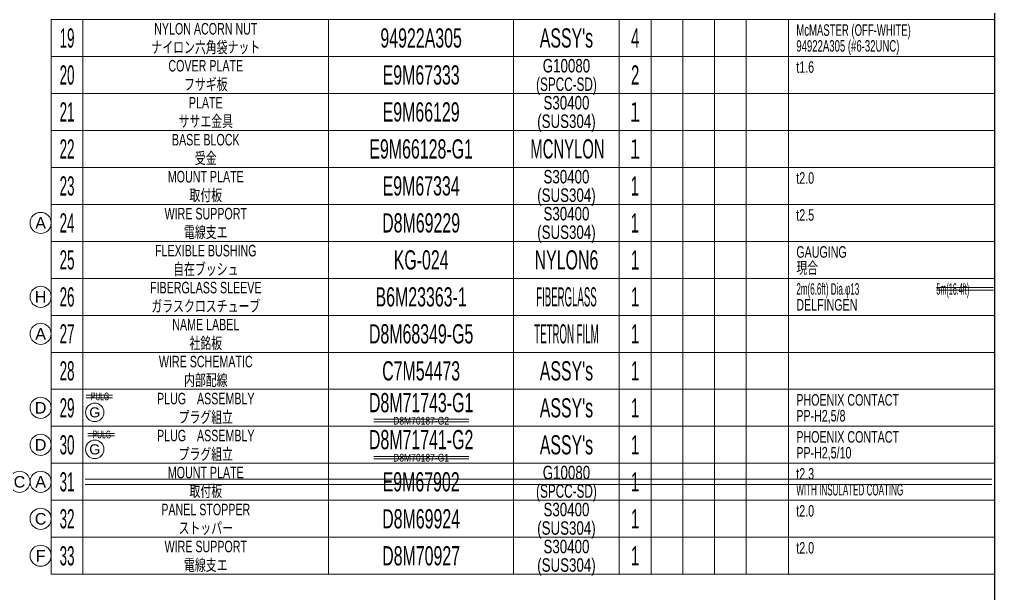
# Model space of a CAD drawing. Header units: millimetres. Extents: x 7 to 587, y 2 to 418.
# Drawn here: x 402.5 to 587, y 165.4 to 274 of the extents above; entities that cross this region are included whole.
import ezdxf
from ezdxf.enums import TextEntityAlignment as Align

# ---------------------------------------------------------------- set-up
doc = ezdxf.new("R2010")
doc.units = ezdxf.units.MM
for name, color, linetype in [('GR1_05', 7, 'Continuous'), ('図面枠C7M', 7, 'Continuous'), ('表題、部品表_02', 7, 'Continuous'), ('表題、部品表_03', 7, 'Continuous')]:
    doc.layers.add(name, color=color, linetype=linetype)
doc.styles.add('HG丸ｺﾞｼｯｸM-PRO', font='')
doc.styles.get('HG丸ｺﾞｼｯｸM-PRO').set_extended_font_data('HG丸ｺﾞｼｯｸM-PRO')

# ---------------------------------------------------------------- blocks, each defined once
blk = doc.blocks.new('BLKF023')
at = {"layer": '図面枠C7M', "color": 2, "linetype": 'Continuous', "lineweight": 25}
blk.add_line((587, 410), (587, 10), dxfattribs=at)
at = {"layer": '図面枠C7M', "color": 4, "linetype": 'Continuous', "lineweight": 13}
for p, q in [((585, 274), (587, 274)), ((585, 267), (587, 267)), ((587, 260), (585, 260)), ((585, 253), (587, 253)), ((585, 246), (587, 246)), ((585, 239), (587, 239)), ((585, 232), (587, 232)), ((585, 225), (587, 225)), ((585, 218), (587, 218)), ((585, 211), (587, 211)), ((585, 204), (587, 204)), ((585, 197), (587, 197)), ((585, 190), (587, 190)), ((585, 183), (587, 183)), ((585, 176), (587, 176)), ((585, 169), (587, 169))]:
    blk.add_line(p, q, dxfattribs=at)
blk = doc.blocks.new('BLKF057')
at = {"layer": '表題、部品表_02', "color": 4, "linetype": 'Continuous', "lineweight": 13}
for p, q in [((408.5, 260), (408.5, 253)), ((408.5, 260), (587, 260)), ((414.5, 260), (414.5, 253)), ((461, 260), (461, 253)), ((496, 260), (496, 253)), ((516, 260), (516, 253)), ((522, 260), (522, 253)), ((528, 260), (528, 253)), ((534, 253), (534, 260)), ((540, 260), (540, 253)), ((548, 260), (548, 253)), ((587, 260), (587, 253)), ((408.5, 253), (587, 253))]:
    blk.add_line(p, q, dxfattribs=at)
blk = doc.blocks.new('BLKF059')
at = {"layer": '表題、部品表_02', "color": 4, "linetype": 'Continuous', "lineweight": 13}
for p, q in [((408.5, 253), (408.5, 246)), ((408.5, 253), (587, 253)), ((414.5, 253), (414.5, 246)), ((461, 253), (461, 246)), ((496, 253), (496, 246)), ((516, 253), (516, 246)), ((522, 253), (522, 246)), ((528, 253), (528, 246)), ((534, 246), (534, 253)), ((540, 253), (540, 246)), ((548, 253), (548, 246)), ((587, 253), (587, 246)), ((408.5, 246), (587, 246))]:
    blk.add_line(p, q, dxfattribs=at)
blk = doc.blocks.new('BLKF061')
at = {"layer": '表題、部品表_02', "color": 4, "linetype": 'Continuous', "lineweight": 13}
for p, q in [((408.5, 246), (408.5, 239)), ((408.5, 246), (587, 246)), ((414.5, 246), (414.5, 239)), ((461, 246), (461, 239)), ((496, 246), (496, 239)), ((516, 246), (516, 239)), ((522, 246), (522, 239)), ((528, 246), (528, 239)), ((534, 239), (534, 246)), ((540, 246), (540, 239)), ((548, 246), (548, 239)), ((587, 246), (587, 239)), ((408.5, 239), (587, 239))]:
    blk.add_line(p, q, dxfattribs=at)
blk = doc.blocks.new('BLKF063')
at = {"layer": '表題、部品表_02', "color": 4, "linetype": 'Continuous', "lineweight": 13}
for p, q in [((408.5, 239), (408.5, 232)), ((408.5, 239), (587, 239)), ((414.5, 239), (414.5, 232)), ((461, 239), (461, 232)), ((496, 239), (496, 232)), ((516, 239), (516, 232)), ((522, 239), (522, 232)), ((528, 239), (528, 232)), ((534, 232), (534, 239)), ((540, 239), (540, 232)), ((548, 239), (548, 232)), ((587, 239), (587, 232)), ((408.5, 232), (587, 232))]:
    blk.add_line(p, q, dxfattribs=at)
blk = doc.blocks.new('BLKF065')
at = {"layer": '表題、部品表_02', "color": 4, "linetype": 'Continuous', "lineweight": 13}
for p, q in [((408.5, 232), (408.5, 225)), ((408.5, 232), (587, 232)), ((414.5, 232), (414.5, 225)), ((461, 232), (461, 225)), ((496, 232), (496, 225)), ((516, 232), (516, 225)), ((522, 232), (522, 225)), ((528, 232), (528, 225)), ((534, 225), (534, 232)), ((540, 232), (540, 225)), ((548, 232), (548, 225)), ((587, 232), (587, 225)), ((408.5, 225), (587, 225))]:
    blk.add_line(p, q, dxfattribs=at)
blk = doc.blocks.new('BLKF067')
at = {"layer": '表題、部品表_02', "color": 4, "linetype": 'Continuous', "lineweight": 13}
for p, q in [((408.5, 218), (408.5, 211)), ((408.5, 218), (587, 218)), ((414.5, 218), (414.5, 211)), ((461, 218), (461, 211)), ((496, 218), (496, 211)), ((516, 218), (516, 211)), ((522, 218), (522, 211)), ((528, 218), (528, 211)), ((534, 211), (534, 218)), ((540, 218), (540, 211)), ((548, 218), (548, 211)), ((587, 218), (587, 211)), ((408.5, 211), (587, 211))]:
    blk.add_line(p, q, dxfattribs=at)
blk = doc.blocks.new('BLKF069')
at = {"layer": '表題、部品表_02', "color": 4, "linetype": 'Continuous', "lineweight": 13}
for p, q in [((408.5, 211), (408.5, 204)), ((408.5, 211), (587, 211)), ((414.5, 211), (414.5, 204)), ((461, 211), (461, 204)), ((496, 211), (496, 204)), ((516, 211), (516, 204)), ((522, 211), (522, 204)), ((528, 211), (528, 204)), ((534, 204), (534, 211)), ((540, 211), (540, 204)), ((548, 211), (548, 204)), ((587, 211), (587, 204)), ((408.5, 204), (587, 204))]:
    blk.add_line(p, q, dxfattribs=at)
blk = doc.blocks.new('BLKF071')
at = {"layer": '表題、部品表_02', "color": 4, "linetype": 'Continuous', "lineweight": 13}
for p, q in [((408.5, 267), (408.5, 260)), ((408.5, 267), (587, 267)), ((414.5, 267), (414.5, 260)), ((461, 267), (461, 260)), ((496, 267), (496, 260)), ((516, 267), (516, 260)), ((522, 267), (522, 260)), ((528, 267), (528, 260)), ((534, 260), (534, 267)), ((540, 267), (540, 260)), ((548, 267), (548, 260)), ((587, 267), (587, 260)), ((408.5, 260), (587, 260))]:
    blk.add_line(p, q, dxfattribs=at)
blk = doc.blocks.new('BLKF073')
at = {"layer": '表題、部品表_02', "color": 4, "linetype": 'Continuous', "lineweight": 13}
for p, q in [((408.5, 274), (408.5, 267)), ((408.5, 274), (587, 274)), ((414.5, 274), (414.5, 267)), ((461, 274), (461, 267)), ((496, 274), (496, 267)), ((516, 274), (516, 267)), ((522, 274), (522, 267)), ((528, 274), (528, 267)), ((534, 267), (534, 274)), ((540, 274), (540, 267)), ((548, 274), (548, 267)), ((587, 274), (587, 267)), ((408.5, 267), (587, 267))]:
    blk.add_line(p, q, dxfattribs=at)
blk = doc.blocks.new('BLKF115')
at = {"layer": '表題、部品表_02', "color": 4, "linetype": 'Continuous', "lineweight": 13}
for p, q in [((408.5, 204), (408.5, 197)), ((408.5, 204), (587, 204)), ((414.5, 204), (414.5, 197)), ((461, 204), (461, 197)), ((496, 204), (496, 197)), ((516, 204), (516, 197)), ((522, 204), (522, 197)), ((528, 204), (528, 197)), ((534, 197), (534, 204)), ((540, 204), (540, 197)), ((548, 204), (548, 197)), ((587, 204), (587, 197)), ((408.5, 197), (587, 197))]:
    blk.add_line(p, q, dxfattribs=at)
blk = doc.blocks.new('BLKF117')
at = {"layer": '表題、部品表_02', "color": 4, "linetype": 'Continuous', "lineweight": 13}
for p, q in [((408.5, 197), (408.5, 190)), ((408.5, 197), (587, 197)), ((414.5, 197), (414.5, 190)), ((461, 197), (461, 190)), ((496, 197), (496, 190)), ((516, 197), (516, 190)), ((522, 197), (522, 190)), ((528, 197), (528, 190)), ((534, 190), (534, 197)), ((540, 197), (540, 190)), ((548, 197), (548, 190)), ((587, 197), (587, 190)), ((408.5, 190), (587, 190))]:
    blk.add_line(p, q, dxfattribs=at)
blk = doc.blocks.new('BLKF125')
at = {"layer": '表題、部品表_02', "color": 4, "linetype": 'Continuous', "lineweight": 13}
for p, q in [((408.5, 190), (408.5, 183)), ((408.5, 190), (587, 190)), ((414.5, 190), (414.5, 183)), ((461, 190), (461, 183)), ((496, 190), (496, 183)), ((516, 190), (516, 183)), ((522, 190), (522, 183)), ((528, 190), (528, 183)), ((534, 183), (534, 190)), ((540, 190), (540, 183)), ((548, 190), (548, 183)), ((587, 190), (587, 183)), ((408.5, 183), (587, 183))]:
    blk.add_line(p, q, dxfattribs=at)
blk = doc.blocks.new('BLKF129')
at = {"layer": '表題、部品表_02', "color": 4, "linetype": 'Continuous', "lineweight": 13}
for p, q in [((408.5, 225), (408.5, 218)), ((408.5, 225), (587, 225)), ((414.5, 225), (414.5, 218)), ((461, 225), (461, 218)), ((496, 225), (496, 218)), ((516, 225), (516, 218)), ((522, 225), (522, 218)), ((528, 225), (528, 218)), ((534, 218), (534, 225)), ((540, 225), (540, 218)), ((548, 225), (548, 218)), ((587, 225), (587, 218)), ((408.5, 218), (587, 218))]:
    blk.add_line(p, q, dxfattribs=at)
blk = doc.blocks.new('BLKF133')
at = {"layer": 'GR1_05', "color": 4, "linetype": 'Continuous', "lineweight": 13}
blk.add_circle((406.5, 235.5), 2, dxfattribs=at)
at = {"layer": 'GR1_05', "color": 4, "linetype": 'Continuous', "lineweight": 13, "style": 'HG丸ｺﾞｼｯｸM-PRO', "width": 1.042301}
blk.add_text('A', height=2.18, dxfattribs=at).set_placement((406.5, 235.5), align=Align.MIDDLE_CENTER)
blk = doc.blocks.new('BLKF139')
at = {"layer": 'GR1_05', "color": 4, "linetype": 'Continuous', "lineweight": 13}
blk.add_circle((406.5, 186.5), 2, dxfattribs=at)
at = {"layer": 'GR1_05', "color": 4, "linetype": 'Continuous', "lineweight": 13, "style": 'HG丸ｺﾞｼｯｸM-PRO', "width": 1.042301}
blk.add_text('A', height=2.18, dxfattribs=at).set_placement((406.5, 186.5), align=Align.MIDDLE_CENTER)
blk = doc.blocks.new('BLKF140')
at = {"layer": 'GR1_05', "color": 4, "linetype": 'Continuous', "lineweight": 13}
blk.add_circle((406.5, 214.5), 2, dxfattribs=at)
at = {"layer": 'GR1_05', "color": 4, "linetype": 'Continuous', "lineweight": 13, "style": 'HG丸ｺﾞｼｯｸM-PRO', "width": 1.042301}
blk.add_text('A', height=2.18, dxfattribs=at).set_placement((406.5, 214.5), align=Align.MIDDLE_CENTER)
blk = doc.blocks.new('BLKF148')
at = {"layer": '表題、部品表_02', "color": 4, "linetype": 'Continuous', "lineweight": 13}
for p, q in [((408.5, 183), (408.5, 176)), ((408.5, 183), (587, 183)), ((414.5, 183), (414.5, 176)), ((461, 183), (461, 176)), ((496, 183), (496, 176)), ((516, 183), (516, 176)), ((522, 183), (522, 176)), ((528, 183), (528, 176)), ((534, 176), (534, 183)), ((540, 183), (540, 176)), ((548, 183), (548, 176)), ((587, 183), (587, 176)), ((408.5, 176), (587, 176))]:
    blk.add_line(p, q, dxfattribs=at)
blk = doc.blocks.new('BLKF150')
at = {"layer": 'GR1_05', "color": 4, "linetype": 'Continuous', "lineweight": 13}
blk.add_circle((406.5, 179.5), 2, dxfattribs=at)
at = {"layer": 'GR1_05', "color": 4, "linetype": 'Continuous', "lineweight": 13, "style": 'HG丸ｺﾞｼｯｸM-PRO', "width": 1.042931}
blk.add_text('C', height=2.18, dxfattribs=at).set_placement((406.5, 179.5), align=Align.MIDDLE_CENTER)
blk = doc.blocks.new('BLKF151')
at = {"layer": 'GR1_05', "color": 4, "linetype": 'Continuous', "lineweight": 13}
blk.add_circle((402.5, 186.5), 2, dxfattribs=at)
at = {"layer": 'GR1_05', "color": 4, "linetype": 'Continuous', "lineweight": 13, "style": 'HG丸ｺﾞｼｯｸM-PRO', "width": 1.042931}
blk.add_text('C', height=2.18, dxfattribs=at).set_placement((402.5, 186.5), align=Align.MIDDLE_CENTER)
blk = doc.blocks.new('BLKF159')
at = {"layer": 'GR1_05', "color": 4, "linetype": 'Continuous', "lineweight": 13}
blk.add_circle((406.5, 200.5), 2, dxfattribs=at)
at = {"layer": 'GR1_05', "color": 4, "linetype": 'Continuous', "lineweight": 13, "style": 'HG丸ｺﾞｼｯｸM-PRO', "width": 1.042833}
blk.add_text('D', height=2.18, dxfattribs=at).set_placement((406.5, 200.5), align=Align.MIDDLE_CENTER)
blk = doc.blocks.new('BLKF160')
at = {"layer": 'GR1_05', "color": 4, "linetype": 'Continuous', "lineweight": 13}
blk.add_circle((406.5, 193.5), 2, dxfattribs=at)
at = {"layer": 'GR1_05', "color": 4, "linetype": 'Continuous', "lineweight": 13, "style": 'HG丸ｺﾞｼｯｸM-PRO', "width": 1.042833}
blk.add_text('D', height=2.18, dxfattribs=at).set_placement((406.5, 193.5), align=Align.MIDDLE_CENTER)
blk = doc.blocks.new('BLKF176')
at = {"layer": '表題、部品表_02', "color": 4, "linetype": 'Continuous', "lineweight": 13}
for p, q in [((408.5, 176), (408.5, 169)), ((408.5, 176), (587, 176)), ((414.5, 176), (414.5, 169)), ((461, 176), (461, 169)), ((496, 176), (496, 169)), ((516, 176), (516, 169)), ((522, 176), (522, 169)), ((528, 176), (528, 169)), ((534, 169), (534, 176)), ((540, 176), (540, 169)), ((548, 176), (548, 169)), ((587, 176), (587, 169)), ((408.5, 169), (587, 169))]:
    blk.add_line(p, q, dxfattribs=at)
blk = doc.blocks.new('BLKF178')
at = {"layer": 'GR1_05', "color": 4, "linetype": 'Continuous', "lineweight": 13}
blk.add_circle((406.5, 172.5), 2, dxfattribs=at)
at = {"layer": 'GR1_05', "color": 4, "linetype": 'Continuous', "lineweight": 13, "style": 'HG丸ｺﾞｼｯｸM-PRO', "width": 1.042153}
blk.add_text('F', height=2.18, dxfattribs=at).set_placement((406.5, 172.5), align=Align.MIDDLE_CENTER)
blk = doc.blocks.new('BLKF182')
at = {"layer": 'GR1_05', "color": 4, "linetype": 'Continuous', "lineweight": 13}
blk.add_circle((416.74, 199.64), 1.75, dxfattribs=at)
at = {"layer": 'GR1_05', "color": 4, "linetype": 'Continuous', "lineweight": 13, "style": 'HG丸ｺﾞｼｯｸM-PRO', "width": 1.042883}
blk.add_text('G', height=1.91, dxfattribs=at).set_placement((416.74, 199.64), align=Align.MIDDLE_CENTER)
blk = doc.blocks.new('BLKF183')
at = {"layer": 'GR1_05', "color": 4, "linetype": 'Continuous', "lineweight": 13}
blk.add_circle((416.74, 192.64), 1.75, dxfattribs=at)
at = {"layer": 'GR1_05', "color": 4, "linetype": 'Continuous', "lineweight": 13, "style": 'HG丸ｺﾞｼｯｸM-PRO', "width": 1.042883}
blk.add_text('G', height=1.91, dxfattribs=at).set_placement((416.74, 192.64), align=Align.MIDDLE_CENTER)
blk = doc.blocks.new('BLKF202')
at = {"layer": 'GR1_05', "color": 4, "linetype": 'Continuous', "lineweight": 13}
blk.add_circle((406.5, 221.5), 2, dxfattribs=at)
at = {"layer": 'GR1_05', "color": 4, "linetype": 'Continuous', "lineweight": 13, "style": 'HG丸ｺﾞｼｯｸM-PRO', "width": 1.042153}
blk.add_text('H', height=2.18, dxfattribs=at).set_placement((406.5, 221.5), align=Align.MIDDLE_CENTER)

msp = doc.modelspace()

# ---------------------------------------------------------------- linework, layer by layer
at = {"layer": 'GR1_05', "color": 4, "linetype": 'Continuous', "lineweight": 13}
for p, q in [((576, 223.25), (586.8, 223.25)), ((576, 222.75), (586.8, 222.75)), ((420.1, 202.88), (415.1, 202.88)), ((420.1, 202.41), (415.1, 202.41)), ((487.52, 198.38), (469.52, 198.38)), ((487.52, 197.87), (469.52, 197.87)), ((420.46, 195.67), (415.46, 195.67)), ((420.46, 195.2), (415.46, 195.2)), ((487.52, 191.29), (469.52, 191.29)), ((487.52, 190.87), (469.52, 190.87)), ((414.93, 187), (586.47, 187)), ((414.93, 186), (586.47, 186))]:
    msp.add_line(p, q, dxfattribs=at)

# ---------------------------------------------------------------- block references
for name in ['BLKF133', 'BLKF202', 'BLKF140', 'BLKF159', 'BLKF182', 'BLKF160', 'BLKF183', 'BLKF151', 'BLKF139', 'BLKF150', 'BLKF178']:
    msp.add_blockref(name, (0, 0), dxfattribs=at)
at = {"layer": '図面枠C7M', "color": 4, "linetype": 'Continuous', "lineweight": 13}
msp.add_blockref('BLKF023', (0, 0), dxfattribs=at)
at = {"layer": '表題、部品表_02', "color": 4, "linetype": 'Continuous', "lineweight": 13}
for name in ['BLKF073', 'BLKF071', 'BLKF057', 'BLKF059', 'BLKF061', 'BLKF063', 'BLKF065', 'BLKF129', 'BLKF067', 'BLKF069', 'BLKF115', 'BLKF117', 'BLKF125', 'BLKF148', 'BLKF176']:
    msp.add_blockref(name, (0, 0), dxfattribs=at)

# ---------------------------------------------------------------- texts
at = {"layer": 'GR1_05', "color": 3, "linetype": 'Continuous', "lineweight": 35, "style": 'HG丸ｺﾞｼｯｸM-PRO'}
for s, height, width, p in [('5m(16.4ft)', 2.182, 0.374038, (576, 223)), ('t2.3', 2.182, 0.690457, (549.5, 188)), ('WITH INSULATED COATING', 2.1818, 0.522217, (549.5, 185))]:
    msp.add_text(s, height=height, dxfattribs=dict(at, width=width)).set_placement(p, align=Align.MIDDLE_LEFT)
at = {"layer": 'GR1_05', "color": 4, "linetype": 'Continuous', "lineweight": 13, "style": 'HG丸ｺﾞｼｯｸM-PRO'}
for s, height, width, p in [('PULG', 1.455, 0.523282, (417.74, 202.66)), ('D8M70187-G2', 1.4545, 0.82932, (478.5, 198.06)), ('PULG', 1.455, 0.523282, (418.09, 195.45)), ('D8M70187-G1', 1.4545, 0.82932, (478.5, 191.06))]:
    msp.add_text(s, height=height, dxfattribs=dict(at, width=width)).set_placement(p, align=Align.MIDDLE_CENTER)
at = {"layer": 'GR1_05', "color": 3, "linetype": 'Continuous', "lineweight": 35, "style": 'HG丸ｺﾞｼｯｸM-PRO'}
for s, height, width, p in [('MOUNT PLATE', 2.1818, 0.692407, (437.75, 188.25)), ('E9M67902', 3.636, 0.619819, (478.5, 186.5)), ('G10080', 2.545, 0.740408, (506, 188.25)), ('1', 3.64, 0.576062, (519, 186.5)), ('取付板', 2.182, 0.692256, (437.75, 184.75)), ('(SPCC-SD)', 2.545, 0.652377, (506, 184.75))]:
    msp.add_text(s, height=height, dxfattribs=dict(at, width=width)).set_placement(p, align=Align.MIDDLE_CENTER)
at = {"layer": '表題、部品表_03', "color": 3, "linetype": 'Continuous', "lineweight": 35, "style": 'HG丸ｺﾞｼｯｸM-PRO'}
for s, height, width, p in [('NYLON ACORN NUT', 2.1818, 0.691991, (437.75, 272.25)), ('19', 3.636, 0.521199, (411.5, 270.5)), ('94922A305', 3.636, 0.619765, (478.5, 270.5)), ("ASSY's", 3.636, 0.617769, (506, 270.5)), ('4', 3.64, 0.576062, (519, 270.5)), ('ナイロン六角袋ナット', 2.182, 0.692256, (437.75, 268.75)), ('COVER PLATE', 2.1818, 0.692017, (437.75, 265.25)), ('G10080', 2.545, 0.740408, (506, 265.25)), ('20', 3.636, 0.521199, (411.5, 263.5)), ('E9M67333', 3.636, 0.619819, (478.5, 263.5)), ('2', 3.64, 0.576062, (519, 263.5)), ('フサギ板', 2.182, 0.692256, (437.75, 261.75)), ('(SPCC-SD)', 2.545, 0.652377, (506, 261.75)), ('21', 3.636, 0.521199, (411.5, 256.5)), ('PLATE', 2.182, 0.692752, (437.75, 258.25)), ('E9M66129', 3.636, 0.619819, (478.5, 256.5)), ('S30400', 2.545, 0.740904, (506, 258.25)), ('１', 3.64, 0.578238, (519, 256.5)), ('ササエ金具', 2.182, 0.692256, (437.75, 254.75)), ('(SUS304)', 2.545, 0.740651, (506, 254.75)), ('22', 3.636, 0.521199, (411.5, 249.5)), ('BASE BLOCK', 2.182, 0.69275, (437.75, 251.25)), ('E9M66128-G1', 3.6364, 0.619453, (478.5, 249.5)), ('MCNYLON', 3.636, 0.578042, (506.19, 249.51)), ('１', 3.64, 0.578238, (519, 249.5)), ('受金', 2.182, 0.692256, (437.75, 247.75)), ('S30400', 2.545, 0.740904, (506, 244.25)), ('23', 3.636, 0.521199, (411.5, 242.5)), ('MOUNT PLATE', 2.1818, 0.692407, (437.75, 244.25)), ('E9M67334', 3.636, 0.619819, (478.5, 242.5)), ('1', 3.64, 0.576062, (518.94, 242.5)), ('取付板', 2.182, 0.692256, (437.75, 240.75)), ('(SUS304)', 2.545, 0.740651, (506, 240.75)), ('WIRE SUPPORT', 2.1818, 0.691856, (437.75, 237.25)), ('S30400', 2.545, 0.740904, (506, 237.25)), ('24', 3.636, 0.521199, (411.5, 235.5)), ('D8M69229', 3.636, 0.619412, (478.5, 235.5)), ('1', 3.64, 0.576062, (518.94, 235.5)), ('電線支エ', 2.182, 0.692256, (437.75, 233.75)), ('(SUS304)', 2.545, 0.740651, (506, 233.75)), ('FLEXIBLE BUSHING', 2.1818, 0.692497, (437.75, 230.25)), ('25', 3.636, 0.521199, (411.5, 228.5)), ('KG-024', 3.636, 0.618918, (478.5, 228.5)), ('NYLON6', 3.636, 0.620049, (506, 228.5)), ('1', 3.64, 0.576062, (519, 228.5)), ('自在ブッシュ', 2.182, 0.692256, (437.75, 226.75)), ('26', 3.636, 0.521199, (411.5, 221.5)), ('FIBERGLASS SLEEVE', 2.1818, 0.69181, (437.75, 223.25)), ('B6M23363-1', 3.636, 0.619572, (478.5, 221.5)), ('FIBERGLASS', 3.636, 0.375328, (506, 221.5)), ('1', 3.64, 0.576062, (519, 221.5)), ('ガラスクロスチューブ', 2.182, 0.692256, (437.75, 219.75)), ('27', 3.636, 0.521199, (411.5, 214.5)), ('NAME LABEL', 2.182, 0.692548, (437.75, 216.25)), ('D8M68349-G5', 3.6364, 0.619153, (478.5, 214.5)), ('TETRON FILM', 3.6364, 0.375921, (506, 214.5)), ('1', 3.64, 0.576062, (519, 214.5)), ('社銘板', 2.182, 0.692256, (437.75, 212.75)), ('WIRE SCHEMATIC', 2.1818, 0.692681, (437.75, 209.25)), ('28', 3.636, 0.521199, (411.5, 207.5)), ('C7M54473', 3.636, 0.619792, (478.5, 207.5)), ("ASSY's", 3.636, 0.617769, (506, 207.5)), ('1', 3.64, 0.576062, (519, 207.5)), ('内部配線', 2.182, 0.692256, (437.75, 205.75)), ('PLUG\u3000ASSEMBLY', 2.1818, 0.692283, (437.75, 202.25)), ('D8M71743-G1', 3.6364, 0.619153, (478.5, 201.48)), ('29', 3.636, 0.521199, (411.5, 200.5)), ("ASSY's", 3.636, 0.617769, (506, 200.5)), ('1', 3.64, 0.576062, (519, 200.5)), ('プラグ組立', 2.182, 0.692256, (437.75, 198.75)), ('PLUG\u3000ASSEMBLY', 2.1818, 0.692283, (437.75, 195.25)), ('D8M71741-G2', 3.6364, 0.619153, (478.5, 194.48)), ('30', 3.636, 0.521199, (411.5, 193.5)), ("ASSY's", 3.636, 0.617769, (506, 193.5)), ('1', 3.64, 0.576062, (519, 193.5)), ('プラグ組立', 2.182, 0.692256, (437.75, 191.75)), ('31', 3.636, 0.521199, (411.5, 186.5)), ('32', 3.636, 0.521199, (411.5, 179.5)), ('PANEL STOPPER', 2.1818, 0.691766, (437.75, 181.25)), ('D8M69924', 3.636, 0.619412, (478.5, 179.5)), ('S30400', 2.545, 0.740904, (506, 181.25)), ('1', 3.64, 0.576062, (519, 179.5)), ('ストッパー', 2.182, 0.692256, (437.75, 177.75)), ('(SUS304)', 2.545, 0.740651, (506, 177.75)), ('WIRE SUPPORT', 2.1818, 0.691856, (437.75, 174.25)), ('S30400', 2.545, 0.740904, (506, 174.25)), ('33', 3.636, 0.521199, (411.5, 172.5)), ('D8M70927', 3.636, 0.619412, (478.5, 172.5)), ('1', 3.64, 0.576062, (519, 172.5)), ('電線支エ', 2.182, 0.692256, (437.75, 170.75)), ('(SUS304)', 2.545, 0.740651, (506, 170.75))]:
    msp.add_text(s, height=height, dxfattribs=dict(at, width=width)).set_placement(p, align=Align.MIDDLE_CENTER)
for s, height, width, p in [('McMASTER (OFF-WHITE)', 2.1818, 0.6187, (549.5, 272)), ('94922A305 (#6-32UNC)', 2.1818, 0.619866, (549.5, 269)), ('t1.6', 2.182, 0.690457, (549.5, 265)), ('t2.0', 2.182, 0.690457, (549.5, 244)), ('t2.5', 2.182, 0.690457, (549.5, 237)), ('GAUGING', 2.182, 0.691588, (549.5, 230)), ('現合', 2.182, 0.692256, (549.5, 227)), ('2m(6.6ft) Dia.φ13', 2.1818, 0.522083, (549.5, 223)), ('DELFINGEN', 2.182, 0.691937, (549.5, 220)), ('PHOENIX CONTACT', 2.1818, 0.692624, (549.5, 202)), ('PP-H2,5/8', 2.182, 0.691165, (549.5, 199)), ('PHOENIX CONTACT', 2.1818, 0.692624, (549.5, 195)), ('PP-H2,5/10', 2.182, 0.691178, (549.5, 192)), ('t2.0', 2.182, 0.690457, (549.5, 181)), ('t2.0', 2.182, 0.690457, (549.5, 174))]:
    msp.add_text(s, height=height, dxfattribs=dict(at, width=width)).set_placement(p, align=Align.MIDDLE_LEFT)

doc.saveas('drawing.dxf')
